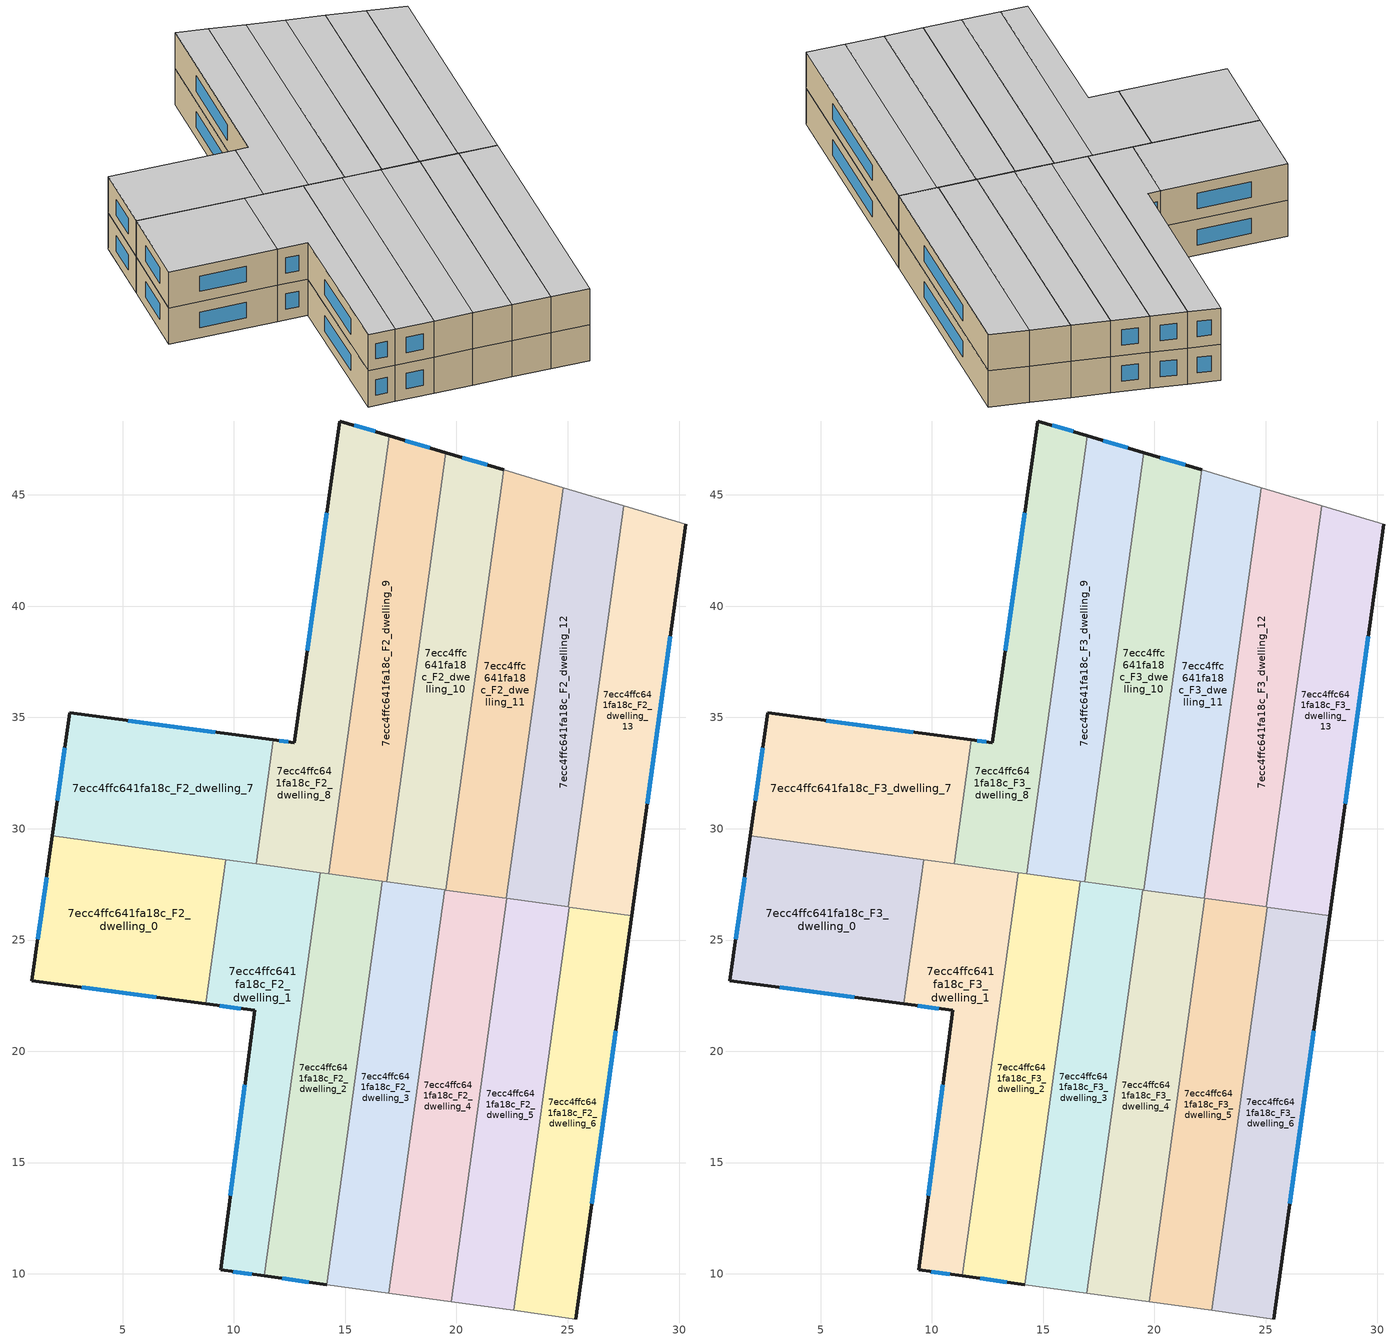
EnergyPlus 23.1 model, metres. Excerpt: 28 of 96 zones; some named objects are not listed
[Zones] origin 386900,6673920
7ecc4ffc641fa18c_F2_dwelling_0
 floor to 7ecc4ffc641fa18c_F1_dwelling_0 (EU_floor_Construction): 9.64,28.61 8.75,22.13 0.92,23.18 1.85,29.69 z6
 wall outside (EU_wall_Construction): 1.85,29.69 0.92,23.18 8.75,22.13 z6:9
 wall to 7ecc4ffc641fa18c_F2_dwelling_1 (EU_wall_Construction): 8.75,22.13 9.64,28.61 z6:9
 wall to 7ecc4ffc641fa18c_F2_dwelling_7 (EU_wall_Construction): 9.64,28.61 1.85,29.69 z6:9
 window (EU_Window_Construction): 3.16,22.88 6.51,22.43 / 1.58,27.83 1.19,25.04 z6.86:8.14
7ecc4ffc641fa18c_F2_dwelling_1
 floor to 7ecc4ffc641fa18c_F1_dwelling_1 (EU_floor_Construction): 13.87,28.03 11.37,9.91 9.41,10.18 10.93,21.83 8.75,22.13 9.64,28.61 z6
 wall outside (EU_wall_Construction): 8.75,22.13 10.93,21.83 9.41,10.18 11.37,9.91 z6:9
 wall to 7ecc4ffc641fa18c_F2_dwelling_2 (EU_wall_Construction): 11.37,9.91 13.87,28.03 z6:9
 wall to 7ecc4ffc641fa18c_F2_dwelling_8 (EU_wall_Construction): 13.87,28.03 11.01,28.42 z6:9
 wall to 7ecc4ffc641fa18c_F2_dwelling_7 (EU_wall_Construction): 11.01,28.42 9.64,28.61 z6:9
 window (EU_Window_Construction): 9.97,10.1 10.81,9.98 / 10.49,18.5 9.84,13.51 / 9.37,22.04 10.31,21.92 z6.86:8.14
7ecc4ffc641fa18c_F2_dwelling_10
 floor to 7ecc4ffc641fa18c_F1_dwelling_10 (EU_floor_Construction): 22.13,46.12 19.52,27.25 16.86,27.61 19.53,46.9 z6
 wall outside (EU_wall_Construction): 22.13,46.12 19.53,46.9 z6:9
 wall to 7ecc4ffc641fa18c_F2_dwelling_9 (EU_wall_Construction): 19.53,46.9 16.86,27.61 z6:9
 wall to 7ecc4ffc641fa18c_F2_dwelling_11 (EU_wall_Construction): 19.52,27.25 22.13,46.12 z6:9
 wall to 7ecc4ffc641fa18c_F2_dwelling_3 (EU_wall_Construction): 16.86,27.61 19.47,27.25 z6:9
 wall to 7ecc4ffc641fa18c_F2_dwelling_4 (EU_wall_Construction): 19.47,27.25 19.52,27.25 z6:9
 window (EU_Window_Construction): 21.39,46.34 20.27,46.67 z6.86:8.14
7ecc4ffc641fa18c_F2_dwelling_11
 floor to 7ecc4ffc641fa18c_F1_dwelling_11 (EU_floor_Construction): 24.79,45.32 22.24,26.87 19.52,27.25 22.13,46.12 z6
 wall adiabatic (EU_wall_Construction): 24.79,45.32 22.13,46.12 z6:9
 wall to 7ecc4ffc641fa18c_F2_dwelling_12 (EU_wall_Construction): 22.24,26.87 24.79,45.32 z6:9
 wall to 7ecc4ffc641fa18c_F2_dwelling_4 (EU_wall_Construction): 19.52,27.25 22.24,26.87 z6:9
7ecc4ffc641fa18c_F2_dwelling_12
 floor to 7ecc4ffc641fa18c_F1_dwelling_12 (EU_floor_Construction): 27.52,44.51 25.02,26.49 22.24,26.87 24.79,45.32 z6
 wall adiabatic (EU_wall_Construction): 27.52,44.51 24.79,45.32 z6:9
 wall to 7ecc4ffc641fa18c_F2_dwelling_13 (EU_wall_Construction): 25.02,26.49 27.52,44.51 z6:9
 wall to 7ecc4ffc641fa18c_F2_dwelling_5 (EU_wall_Construction): 22.27,26.87 25.02,26.49 z6:9
 wall to 7ecc4ffc641fa18c_F2_dwelling_4 (EU_wall_Construction): 22.24,26.87 22.27,26.87 z6:9
7ecc4ffc641fa18c_F2_dwelling_13
 floor to 7ecc4ffc641fa18c_F1_dwelling_13 (EU_floor_Construction): 30.3,43.68 27.87,26.09 25.02,26.49 27.52,44.51 z6
 wall outside (EU_wall_Construction): 27.87,26.09 30.3,43.68 z6:9
 wall adiabatic (EU_wall_Construction): 30.3,43.68 27.52,44.51 z6:9
 wall to 7ecc4ffc641fa18c_F2_dwelling_6 (EU_wall_Construction): 25.07,26.48 27.87,26.09 z6:9
 wall to 7ecc4ffc641fa18c_F2_dwelling_5 (EU_wall_Construction): 25.02,26.49 25.07,26.48 z6:9
 window (EU_Window_Construction): 28.57,31.12 29.61,38.65 z6.86:8.14
7ecc4ffc641fa18c_F2_dwelling_2
 floor to 7ecc4ffc641fa18c_F1_dwelling_2 (EU_floor_Construction): 16.67,27.64 14.17,9.52 11.37,9.91 13.87,28.03 z6
 wall outside (EU_wall_Construction): 11.37,9.91 14.17,9.52 z6:9
 wall to 7ecc4ffc641fa18c_F2_dwelling_3 (EU_wall_Construction): 14.17,9.52 16.67,27.64 z6:9
 wall to 7ecc4ffc641fa18c_F2_dwelling_9 (EU_wall_Construction): 16.67,27.64 14.26,27.97 z6:9
 wall to 7ecc4ffc641fa18c_F2_dwelling_8 (EU_wall_Construction): 14.26,27.97 13.87,28.03 z6:9
 window (EU_Window_Construction): 12.17,9.8 13.37,9.63 z6.86:8.14
7ecc4ffc641fa18c_F2_dwelling_3
 floor to 7ecc4ffc641fa18c_F1_dwelling_3 (EU_floor_Construction): 19.47,27.25 16.97,9.13 14.17,9.52 16.67,27.64 z6
 wall to 7ecc4ffc641fa18c_F2_dwelling_4 (EU_wall_Construction): 16.97,9.13 19.47,27.25 z6:9
 wall adiabatic (EU_wall_Construction): 14.17,9.52 16.97,9.13 z6:9
 wall to 7ecc4ffc641fa18c_F2_dwelling_9 (EU_wall_Construction): 16.86,27.61 16.67,27.64 z6:9
7ecc4ffc641fa18c_F2_dwelling_4
 floor to 7ecc4ffc641fa18c_F1_dwelling_4 (EU_floor_Construction): 22.27,26.87 19.77,8.75 16.97,9.13 19.47,27.25 z6
 wall to 7ecc4ffc641fa18c_F2_dwelling_5 (EU_wall_Construction): 19.77,8.75 22.27,26.87 z6:9
 wall adiabatic (EU_wall_Construction): 16.97,9.13 19.77,8.75 z6:9
7ecc4ffc641fa18c_F2_dwelling_5
 floor to 7ecc4ffc641fa18c_F1_dwelling_5 (EU_floor_Construction): 25.07,26.48 22.57,8.36 19.77,8.75 22.27,26.87 z6
 wall to 7ecc4ffc641fa18c_F2_dwelling_6 (EU_wall_Construction): 22.57,8.36 25.07,26.48 z6:9
 wall adiabatic (EU_wall_Construction): 19.77,8.75 22.57,8.36 z6:9
7ecc4ffc641fa18c_F2_dwelling_6
 floor to 7ecc4ffc641fa18c_F1_dwelling_6 (EU_floor_Construction): 27.87,26.09 25.37,7.97 22.57,8.36 25.07,26.48 z6
 wall outside (EU_wall_Construction): 25.37,7.97 27.87,26.09 z6:9
 wall adiabatic (EU_wall_Construction): 22.57,8.36 25.37,7.97 z6:9
 window (EU_Window_Construction): 26.08,13.15 27.16,20.92 z6.86:8.14
7ecc4ffc641fa18c_F2_dwelling_7
 floor to 7ecc4ffc641fa18c_F1_dwelling_7 (EU_floor_Construction): 11.78,33.99 11.01,28.42 1.85,29.69 2.64,35.21 z6
 wall outside (EU_wall_Construction): 11.78,33.99 2.64,35.21 1.85,29.69 z6:9
 wall to 7ecc4ffc641fa18c_F2_dwelling_8 (EU_wall_Construction): 11.01,28.42 11.78,33.99 z6:9
 window (EU_Window_Construction): 2.41,33.63 2.08,31.27 / 9.17,34.34 5.25,34.86 z6.86:8.14
7ecc4ffc641fa18c_F2_dwelling_8
 floor to 7ecc4ffc641fa18c_F1_dwelling_8 (EU_floor_Construction): 16.98,47.66 14.26,27.97 11.01,28.42 11.78,33.99 12.72,33.86 14.77,48.32 z6
 wall outside (EU_wall_Construction): 16.98,47.66 14.77,48.32 12.72,33.86 11.78,33.99 z6:9
 wall to 7ecc4ffc641fa18c_F2_dwelling_9 (EU_wall_Construction): 14.26,27.97 16.98,47.66 z6:9
 window (EU_Window_Construction): 12.45,33.9 12.05,33.95 / 14.18,44.19 13.31,37.99 / 16.35,47.85 15.4,48.13 z6.86:8.14
7ecc4ffc641fa18c_F2_dwelling_9
 floor to 7ecc4ffc641fa18c_F1_dwelling_9 (EU_floor_Construction): 19.53,46.9 16.86,27.61 14.26,27.97 16.98,47.66 z6
 wall outside (EU_wall_Construction): 19.53,46.9 16.98,47.66 z6:9
 window (EU_Window_Construction): 18.8,47.11 17.71,47.44 z6.86:8.14
7ecc4ffc641fa18c_F3_dwelling_0
 floor to 7ecc4ffc641fa18c_F2_dwelling_0 (EU_floor_Construction): 9.64,28.61 8.75,22.13 0.92,23.18 1.85,29.69 z9
 wall outside (EU_wall_Construction): 1.85,29.69 0.92,23.18 8.75,22.13 z9:12
 wall to 7ecc4ffc641fa18c_F3_dwelling_1 (EU_wall_Construction): 8.75,22.13 9.64,28.61 z9:12
 wall to 7ecc4ffc641fa18c_F3_dwelling_7 (EU_wall_Construction): 9.64,28.61 1.85,29.69 z9:12
 window (EU_Window_Construction): 3.16,22.88 6.51,22.43 / 1.58,27.83 1.19,25.04 z9.86:11.14
 ceiling to 7ecc4ffc641fa18c_F4_dwelling_0 (EU_floor_Construction): 8.75,22.13 9.64,28.61 1.85,29.69 0.92,23.18 z12
7ecc4ffc641fa18c_F3_dwelling_1
 floor to 7ecc4ffc641fa18c_F2_dwelling_1 (EU_floor_Construction): 13.87,28.03 11.37,9.91 9.41,10.18 10.93,21.83 8.75,22.13 9.64,28.61 z9
 wall outside (EU_wall_Construction): 8.75,22.13 10.93,21.83 9.41,10.18 11.37,9.91 z9:12
 wall to 7ecc4ffc641fa18c_F3_dwelling_2 (EU_wall_Construction): 11.37,9.91 13.87,28.03 z9:12
 wall to 7ecc4ffc641fa18c_F3_dwelling_8 (EU_wall_Construction): 13.87,28.03 11.01,28.42 z9:12
 wall to 7ecc4ffc641fa18c_F3_dwelling_7 (EU_wall_Construction): 11.01,28.42 9.64,28.61 z9:12
 window (EU_Window_Construction): 9.97,10.1 10.81,9.98 / 10.49,18.5 9.84,13.51 / 9.37,22.04 10.31,21.92 z9.86:11.14
 ceiling to 7ecc4ffc641fa18c_F4_dwelling_1 (EU_floor_Construction): 11.37,9.91 13.87,28.03 9.64,28.61 8.75,22.13 10.93,21.83 9.41,10.18 z12
7ecc4ffc641fa18c_F3_dwelling_10
 floor to 7ecc4ffc641fa18c_F2_dwelling_10 (EU_floor_Construction): 22.13,46.12 19.52,27.25 16.86,27.61 19.53,46.9 z9
 wall outside (EU_wall_Construction): 22.13,46.12 19.53,46.9 z9:12
 wall to 7ecc4ffc641fa18c_F3_dwelling_9 (EU_wall_Construction): 19.53,46.9 16.86,27.61 z9:12
 wall to 7ecc4ffc641fa18c_F3_dwelling_11 (EU_wall_Construction): 19.52,27.25 22.13,46.12 z9:12
 wall to 7ecc4ffc641fa18c_F3_dwelling_3 (EU_wall_Construction): 16.86,27.61 19.47,27.25 z9:12
 wall to 7ecc4ffc641fa18c_F3_dwelling_4 (EU_wall_Construction): 19.47,27.25 19.52,27.25 z9:12
 window (EU_Window_Construction): 21.39,46.34 20.27,46.67 z9.86:11.14
 ceiling to 7ecc4ffc641fa18c_F4_dwelling_10 (EU_floor_Construction): 19.52,27.25 22.13,46.12 19.53,46.9 16.86,27.61 z12
7ecc4ffc641fa18c_F3_dwelling_11
 floor to 7ecc4ffc641fa18c_F2_dwelling_11 (EU_floor_Construction): 24.79,45.32 22.24,26.87 19.52,27.25 22.13,46.12 z9
 wall adiabatic (EU_wall_Construction): 24.79,45.32 22.13,46.12 z9:12
 wall to 7ecc4ffc641fa18c_F3_dwelling_12 (EU_wall_Construction): 22.24,26.87 24.79,45.32 z9:12
 wall to 7ecc4ffc641fa18c_F3_dwelling_4 (EU_wall_Construction): 19.52,27.25 22.24,26.87 z9:12
 ceiling to 7ecc4ffc641fa18c_F4_dwelling_11 (EU_floor_Construction): 22.24,26.87 24.79,45.32 22.13,46.12 19.52,27.25 z12
7ecc4ffc641fa18c_F3_dwelling_12
 floor to 7ecc4ffc641fa18c_F2_dwelling_12 (EU_floor_Construction): 27.52,44.51 25.02,26.49 22.24,26.87 24.79,45.32 z9
 wall adiabatic (EU_wall_Construction): 27.52,44.51 24.79,45.32 z9:12
 wall to 7ecc4ffc641fa18c_F3_dwelling_13 (EU_wall_Construction): 25.02,26.49 27.52,44.51 z9:12
 wall to 7ecc4ffc641fa18c_F3_dwelling_5 (EU_wall_Construction): 22.27,26.87 25.02,26.49 z9:12
 wall to 7ecc4ffc641fa18c_F3_dwelling_4 (EU_wall_Construction): 22.24,26.87 22.27,26.87 z9:12
 ceiling to 7ecc4ffc641fa18c_F4_dwelling_12 (EU_floor_Construction): 25.02,26.49 27.52,44.51 24.79,45.32 22.24,26.87 z12
7ecc4ffc641fa18c_F3_dwelling_13
 floor to 7ecc4ffc641fa18c_F2_dwelling_13 (EU_floor_Construction): 30.3,43.68 27.87,26.09 25.02,26.49 27.52,44.51 z9
 wall outside (EU_wall_Construction): 27.87,26.09 30.3,43.68 z9:12
 wall adiabatic (EU_wall_Construction): 30.3,43.68 27.52,44.51 z9:12
 wall to 7ecc4ffc641fa18c_F3_dwelling_6 (EU_wall_Construction): 25.07,26.48 27.87,26.09 z9:12
 wall to 7ecc4ffc641fa18c_F3_dwelling_5 (EU_wall_Construction): 25.02,26.49 25.07,26.48 z9:12
 window (EU_Window_Construction): 28.57,31.12 29.61,38.65 z9.86:11.14
 ceiling to 7ecc4ffc641fa18c_F4_dwelling_13 (EU_floor_Construction): 27.87,26.09 30.3,43.68 27.52,44.51 25.02,26.49 z12
7ecc4ffc641fa18c_F3_dwelling_2
 floor to 7ecc4ffc641fa18c_F2_dwelling_2 (EU_floor_Construction): 16.67,27.64 14.17,9.52 11.37,9.91 13.87,28.03 z9
 wall outside (EU_wall_Construction): 11.37,9.91 14.17,9.52 z9:12
 wall to 7ecc4ffc641fa18c_F3_dwelling_3 (EU_wall_Construction): 14.17,9.52 16.67,27.64 z9:12
 wall to 7ecc4ffc641fa18c_F3_dwelling_9 (EU_wall_Construction): 16.67,27.64 14.26,27.97 z9:12
 wall to 7ecc4ffc641fa18c_F3_dwelling_8 (EU_wall_Construction): 14.26,27.97 13.87,28.03 z9:12
 window (EU_Window_Construction): 12.17,9.8 13.37,9.63 z9.86:11.14
 ceiling to 7ecc4ffc641fa18c_F4_dwelling_2 (EU_floor_Construction): 14.17,9.52 16.67,27.64 13.87,28.03 11.37,9.91 z12
7ecc4ffc641fa18c_F3_dwelling_3
 floor to 7ecc4ffc641fa18c_F2_dwelling_3 (EU_floor_Construction): 19.47,27.25 16.97,9.13 14.17,9.52 16.67,27.64 z9
 wall to 7ecc4ffc641fa18c_F3_dwelling_4 (EU_wall_Construction): 16.97,9.13 19.47,27.25 z9:12
 wall adiabatic (EU_wall_Construction): 14.17,9.52 16.97,9.13 z9:12
 wall to 7ecc4ffc641fa18c_F3_dwelling_9 (EU_wall_Construction): 16.86,27.61 16.67,27.64 z9:12
 ceiling to 7ecc4ffc641fa18c_F4_dwelling_3 (EU_floor_Construction): 16.97,9.13 19.47,27.25 16.67,27.64 14.17,9.52 z12
7ecc4ffc641fa18c_F3_dwelling_4
 floor to 7ecc4ffc641fa18c_F2_dwelling_4 (EU_floor_Construction): 22.27,26.87 19.77,8.75 16.97,9.13 19.47,27.25 z9
 wall to 7ecc4ffc641fa18c_F3_dwelling_5 (EU_wall_Construction): 19.77,8.75 22.27,26.87 z9:12
 wall adiabatic (EU_wall_Construction): 16.97,9.13 19.77,8.75 z9:12
 ceiling to 7ecc4ffc641fa18c_F4_dwelling_4 (EU_floor_Construction): 19.77,8.75 22.27,26.87 19.47,27.25 16.97,9.13 z12
7ecc4ffc641fa18c_F3_dwelling_5
 floor to 7ecc4ffc641fa18c_F2_dwelling_5 (EU_floor_Construction): 25.07,26.48 22.57,8.36 19.77,8.75 22.27,26.87 z9
 wall to 7ecc4ffc641fa18c_F3_dwelling_6 (EU_wall_Construction): 22.57,8.36 25.07,26.48 z9:12
 wall adiabatic (EU_wall_Construction): 19.77,8.75 22.57,8.36 z9:12
 ceiling to 7ecc4ffc641fa18c_F4_dwelling_5 (EU_floor_Construction): 22.57,8.36 25.07,26.48 22.27,26.87 19.77,8.75 z12
7ecc4ffc641fa18c_F3_dwelling_6
 floor to 7ecc4ffc641fa18c_F2_dwelling_6 (EU_floor_Construction): 27.87,26.09 25.37,7.97 22.57,8.36 25.07,26.48 z9
 wall outside (EU_wall_Construction): 25.37,7.97 27.87,26.09 z9:12
 wall adiabatic (EU_wall_Construction): 22.57,8.36 25.37,7.97 z9:12
 window (EU_Window_Construction): 26.08,13.15 27.16,20.92 z9.86:11.14
 ceiling to 7ecc4ffc641fa18c_F4_dwelling_6 (EU_floor_Construction): 25.37,7.97 27.87,26.09 25.07,26.48 22.57,8.36 z12
7ecc4ffc641fa18c_F3_dwelling_7
 floor to 7ecc4ffc641fa18c_F2_dwelling_7 (EU_floor_Construction): 11.78,33.99 11.01,28.42 1.85,29.69 2.64,35.21 z9
 wall outside (EU_wall_Construction): 11.78,33.99 2.64,35.21 1.85,29.69 z9:12
 wall to 7ecc4ffc641fa18c_F3_dwelling_8 (EU_wall_Construction): 11.01,28.42 11.78,33.99 z9:12
 window (EU_Window_Construction): 2.41,33.63 2.08,31.27 / 9.17,34.34 5.25,34.86 z9.86:11.14
 ceiling to 7ecc4ffc641fa18c_F4_dwelling_7 (EU_floor_Construction): 11.01,28.42 11.78,33.99 2.64,35.21 1.85,29.69 z12
7ecc4ffc641fa18c_F3_dwelling_8
 floor to 7ecc4ffc641fa18c_F2_dwelling_8 (EU_floor_Construction): 16.98,47.66 14.26,27.97 11.01,28.42 11.78,33.99 12.72,33.86 14.77,48.32 z9
 wall outside (EU_wall_Construction): 16.98,47.66 14.77,48.32 12.72,33.86 11.78,33.99 z9:12
 wall to 7ecc4ffc641fa18c_F3_dwelling_9 (EU_wall_Construction): 14.26,27.97 16.98,47.66 z9:12
 window (EU_Window_Construction): 12.45,33.9 12.05,33.95 / 14.18,44.19 13.31,37.99 / 16.35,47.85 15.4,48.13 z9.86:11.14
 ceiling to 7ecc4ffc641fa18c_F4_dwelling_8 (EU_floor_Construction): 14.26,27.97 16.98,47.66 14.77,48.32 12.72,33.86 11.78,33.99 11.01,28.42 z12
7ecc4ffc641fa18c_F3_dwelling_9
 floor to 7ecc4ffc641fa18c_F2_dwelling_9 (EU_floor_Construction): 19.53,46.9 16.86,27.61 14.26,27.97 16.98,47.66 z9
 wall outside (EU_wall_Construction): 19.53,46.9 16.98,47.66 z9:12
 window (EU_Window_Construction): 18.8,47.11 17.71,47.44 z9.86:11.14
 ceiling to 7ecc4ffc641fa18c_F4_dwelling_9 (EU_floor_Construction): 16.86,27.61 19.53,46.9 16.98,47.66 14.26,27.97 z12
[Building]
EU S2 Campaign: North Axis=0; Terrain=City; Solar Distribution=FullExterior
[Site:Location]
Helsinki-Vantaa.AP: Latitude=60.317; Longitude=24.963; Time Zone=2; Elevation=54.6
[SizingPeriod:WeatherFileDays]
AnnualSizingPeriod: Begin Month=1; Begin Day of Month=1; End Month=12; End Day of Month=31; Day of Week for Start Day=Monday; Use Weather File Daylight Saving Period=No; Use Weather File Rain and Snow Indicators=No
[MATERIAL]
EU_InternalMass_Material: Roughness=MediumRough; Thickness=0.1; Conductivity=1; Density=1800; Specific Heat=900; Thermal Absorptance=0.9; Solar Absorptance=0.7; Visible Absorptance=0.7
[MATERIAL:NOMASS] Roughness=MediumRough; Thermal Absorptance=0.9; Solar Absorptance=0.7; Visible Absorptance=0.7
Name | Thermal Resistance
EU_wall_NoMass | 1.10183
EU_floor_NoMass | 1.70606
[WINDOWMATERIAL:SIMPLEGLAZINGSYSTEM]
EU_Window_SimpleGlazing: UFactor=3.11035; Solar Heat Gain Coefficient=0.8; Visible Transmittance=0.8
[CONSTRUCTION]
EU_wall_Construction: EU_wall_NoMass
EU_floor_Construction: EU_floor_NoMass
EU_Window_Construction: EU_Window_SimpleGlazing
EU_InternalMass_Construction: EU_InternalMass_Material
[ZONE] Type=1; Multiplier=1; Ceiling Height=autocalculate; Floor Area=autocalculate; Part of Total Floor Area=Yes
Name | Volume
7ecc4ffc641fa18c_F2_dwelling_0; 7ecc4ffc641fa18c_F3_dwelling_0; 7ecc4ffc641fa18c_F2_dwelling_8; 7ecc4ffc641fa18c_F3_dwelling_8 | 155.095
7ecc4ffc641fa18c_F2_dwelling_1; 7ecc4ffc641fa18c_F3_dwelling_1 | 155.111
7ecc4ffc641fa18c_F2_dwelling_10; 7ecc4ffc641fa18c_F3_dwelling_10; 7ecc4ffc641fa18c_F2_dwelling_2; 7ecc4ffc641fa18c_F3_dwelling_2 | 155.143
7ecc4ffc641fa18c_F2_dwelling_11; 7ecc4ffc641fa18c_F3_dwelling_11 | 155.0625
7ecc4ffc641fa18c_F2_dwelling_12; 7ecc4ffc641fa18c_F3_dwelling_12 | 155.148
7ecc4ffc641fa18c_F2_dwelling_13; 7ecc4ffc641fa18c_F3_dwelling_13 | 155.094
7ecc4ffc641fa18c_F2_dwelling_3; 7ecc4ffc641fa18c_F3_dwelling_3 | 155.116
7ecc4ffc641fa18c_F2_dwelling_4; 7ecc4ffc641fa18c_F3_dwelling_4 | 155.08
7ecc4ffc641fa18c_F2_dwelling_5; 7ecc4ffc641fa18c_F3_dwelling_5 | 155.107
7ecc4ffc641fa18c_F2_dwelling_6; 7ecc4ffc641fa18c_F3_dwelling_6 | 155.106
7ecc4ffc641fa18c_F2_dwelling_7; 7ecc4ffc641fa18c_F3_dwelling_7 | 155.112
7ecc4ffc641fa18c_F2_dwelling_9; 7ecc4ffc641fa18c_F3_dwelling_9 | 155.097
[INTERNALMASS] Construction=EU_InternalMass_Construction
Name | Zone or ZoneList | Surface Area
7ecc4ffc641fa18c_F2_dwelling_0_EU_InternalMass | 7ecc4ffc641fa18c_F2_dwelling_0 | 51.6984
7ecc4ffc641fa18c_F2_dwelling_1_EU_InternalMass | 7ecc4ffc641fa18c_F2_dwelling_1 | 51.704
7ecc4ffc641fa18c_F2_dwelling_2_EU_InternalMass | 7ecc4ffc641fa18c_F2_dwelling_2 | 51.7143
7ecc4ffc641fa18c_F2_dwelling_3_EU_InternalMass | 7ecc4ffc641fa18c_F2_dwelling_3 | 51.7054
7ecc4ffc641fa18c_F2_dwelling_4_EU_InternalMass | 7ecc4ffc641fa18c_F2_dwelling_4 | 51.6935
7ecc4ffc641fa18c_F2_dwelling_5_EU_InternalMass | 7ecc4ffc641fa18c_F2_dwelling_5 | 51.7022
7ecc4ffc641fa18c_F2_dwelling_6_EU_InternalMass | 7ecc4ffc641fa18c_F2_dwelling_6 | 51.7022
7ecc4ffc641fa18c_F2_dwelling_7_EU_InternalMass | 7ecc4ffc641fa18c_F2_dwelling_7 | 51.7036
7ecc4ffc641fa18c_F2_dwelling_8_EU_InternalMass | 7ecc4ffc641fa18c_F2_dwelling_8 | 51.6983
7ecc4ffc641fa18c_F2_dwelling_9_EU_InternalMass | 7ecc4ffc641fa18c_F2_dwelling_9 | 51.6989
7ecc4ffc641fa18c_F2_dwelling_10_EU_InternalMass | 7ecc4ffc641fa18c_F2_dwelling_10 | 51.7145
7ecc4ffc641fa18c_F2_dwelling_11_EU_InternalMass | 7ecc4ffc641fa18c_F2_dwelling_11 | 51.6872
7ecc4ffc641fa18c_F2_dwelling_12_EU_InternalMass | 7ecc4ffc641fa18c_F2_dwelling_12 | 51.7161
7ecc4ffc641fa18c_F2_dwelling_13_EU_InternalMass | 7ecc4ffc641fa18c_F2_dwelling_13 | 51.6979
7ecc4ffc641fa18c_F3_dwelling_0_EU_InternalMass | 7ecc4ffc641fa18c_F3_dwelling_0 | 51.6984
7ecc4ffc641fa18c_F3_dwelling_1_EU_InternalMass | 7ecc4ffc641fa18c_F3_dwelling_1 | 51.704
7ecc4ffc641fa18c_F3_dwelling_2_EU_InternalMass | 7ecc4ffc641fa18c_F3_dwelling_2 | 51.7143
7ecc4ffc641fa18c_F3_dwelling_3_EU_InternalMass | 7ecc4ffc641fa18c_F3_dwelling_3 | 51.7054
7ecc4ffc641fa18c_F3_dwelling_4_EU_InternalMass | 7ecc4ffc641fa18c_F3_dwelling_4 | 51.6935
7ecc4ffc641fa18c_F3_dwelling_5_EU_InternalMass | 7ecc4ffc641fa18c_F3_dwelling_5 | 51.7022
7ecc4ffc641fa18c_F3_dwelling_6_EU_InternalMass | 7ecc4ffc641fa18c_F3_dwelling_6 | 51.7022
7ecc4ffc641fa18c_F3_dwelling_7_EU_InternalMass | 7ecc4ffc641fa18c_F3_dwelling_7 | 51.7036
7ecc4ffc641fa18c_F3_dwelling_8_EU_InternalMass | 7ecc4ffc641fa18c_F3_dwelling_8 | 51.6983
7ecc4ffc641fa18c_F3_dwelling_9_EU_InternalMass | 7ecc4ffc641fa18c_F3_dwelling_9 | 51.6989
7ecc4ffc641fa18c_F3_dwelling_10_EU_InternalMass | 7ecc4ffc641fa18c_F3_dwelling_10 | 51.7145
7ecc4ffc641fa18c_F3_dwelling_11_EU_InternalMass | 7ecc4ffc641fa18c_F3_dwelling_11 | 51.6872
7ecc4ffc641fa18c_F3_dwelling_12_EU_InternalMass | 7ecc4ffc641fa18c_F3_dwelling_12 | 51.7161
7ecc4ffc641fa18c_F3_dwelling_13_EU_InternalMass | 7ecc4ffc641fa18c_F3_dwelling_13 | 51.6979
[OTHEREQUIPMENT] Fuel Type=Electricity; Design Level Calculation Method=Watts/Area; Power per Zone Floor Area=1; Fraction Latent=0; Fraction Radiant=0; Fraction Lost=0; Carbon Dioxide Generation Rate=0; EndUse Subcategory=EU_Step8_InternalGains
Name | Zone or ZoneList or Space or SpaceList | Schedule
EU_Step8_InternalGain_7ecc4ffc641fa18c_F2_dwelling_0_f000 | 7ecc4ffc641fa18c_F2_dwelling_0 | EU_Step8_GainSchedule_7ecc4ffc641fa18c_F2_dwelling_0_f000
EU_Step8_InternalGain_7ecc4ffc641fa18c_F2_dwelling_1_f000 | 7ecc4ffc641fa18c_F2_dwelling_1 | EU_Step8_GainSchedule_7ecc4ffc641fa18c_F2_dwelling_1_f000
EU_Step8_InternalGain_7ecc4ffc641fa18c_F2_dwelling_2_f000 | 7ecc4ffc641fa18c_F2_dwelling_2 | EU_Step8_GainSchedule_7ecc4ffc641fa18c_F2_dwelling_2_f000
EU_Step8_InternalGain_7ecc4ffc641fa18c_F2_dwelling_3_f000 | 7ecc4ffc641fa18c_F2_dwelling_3 | EU_Step8_GainSchedule_7ecc4ffc641fa18c_F2_dwelling_3_f000
EU_Step8_InternalGain_7ecc4ffc641fa18c_F2_dwelling_4_f000 | 7ecc4ffc641fa18c_F2_dwelling_4 | EU_Step8_GainSchedule_7ecc4ffc641fa18c_F2_dwelling_4_f000
EU_Step8_InternalGain_7ecc4ffc641fa18c_F2_dwelling_5_f000 | 7ecc4ffc641fa18c_F2_dwelling_5 | EU_Step8_GainSchedule_7ecc4ffc641fa18c_F2_dwelling_5_f000
EU_Step8_InternalGain_7ecc4ffc641fa18c_F2_dwelling_6_f000 | 7ecc4ffc641fa18c_F2_dwelling_6 | EU_Step8_GainSchedule_7ecc4ffc641fa18c_F2_dwelling_6_f000
EU_Step8_InternalGain_7ecc4ffc641fa18c_F2_dwelling_7_f000 | 7ecc4ffc641fa18c_F2_dwelling_7 | EU_Step8_GainSchedule_7ecc4ffc641fa18c_F2_dwelling_7_f000
EU_Step8_InternalGain_7ecc4ffc641fa18c_F2_dwelling_8_f000 | 7ecc4ffc641fa18c_F2_dwelling_8 | EU_Step8_GainSchedule_7ecc4ffc641fa18c_F2_dwelling_8_f000
EU_Step8_InternalGain_7ecc4ffc641fa18c_F2_dwelling_9_f000 | 7ecc4ffc641fa18c_F2_dwelling_9 | EU_Step8_GainSchedule_7ecc4ffc641fa18c_F2_dwelling_9_f000
EU_Step8_InternalGain_7ecc4ffc641fa18c_F2_dwelling_10_f000 | 7ecc4ffc641fa18c_F2_dwelling_10 | EU_Step8_GainSchedule_7ecc4ffc641fa18c_F2_dwelling_10_f000
EU_Step8_InternalGain_7ecc4ffc641fa18c_F2_dwelling_11_f000 | 7ecc4ffc641fa18c_F2_dwelling_11 | EU_Step8_GainSchedule_7ecc4ffc641fa18c_F2_dwelling_11_f000
EU_Step8_InternalGain_7ecc4ffc641fa18c_F2_dwelling_12_f000 | 7ecc4ffc641fa18c_F2_dwelling_12 | EU_Step8_GainSchedule_7ecc4ffc641fa18c_F2_dwelling_12_f000
EU_Step8_InternalGain_7ecc4ffc641fa18c_F2_dwelling_13_f000 | 7ecc4ffc641fa18c_F2_dwelling_13 | EU_Step8_GainSchedule_7ecc4ffc641fa18c_F2_dwelling_13_f000
EU_Step8_InternalGain_7ecc4ffc641fa18c_F3_dwelling_0_f000 | 7ecc4ffc641fa18c_F3_dwelling_0 | EU_Step8_GainSchedule_7ecc4ffc641fa18c_F3_dwelling_0_f000
EU_Step8_InternalGain_7ecc4ffc641fa18c_F3_dwelling_1_f000 | 7ecc4ffc641fa18c_F3_dwelling_1 | EU_Step8_GainSchedule_7ecc4ffc641fa18c_F3_dwelling_1_f000
EU_Step8_InternalGain_7ecc4ffc641fa18c_F3_dwelling_2_f000 | 7ecc4ffc641fa18c_F3_dwelling_2 | EU_Step8_GainSchedule_7ecc4ffc641fa18c_F3_dwelling_2_f000
EU_Step8_InternalGain_7ecc4ffc641fa18c_F3_dwelling_3_f000 | 7ecc4ffc641fa18c_F3_dwelling_3 | EU_Step8_GainSchedule_7ecc4ffc641fa18c_F3_dwelling_3_f000
EU_Step8_InternalGain_7ecc4ffc641fa18c_F3_dwelling_4_f000 | 7ecc4ffc641fa18c_F3_dwelling_4 | EU_Step8_GainSchedule_7ecc4ffc641fa18c_F3_dwelling_4_f000
EU_Step8_InternalGain_7ecc4ffc641fa18c_F3_dwelling_5_f000 | 7ecc4ffc641fa18c_F3_dwelling_5 | EU_Step8_GainSchedule_7ecc4ffc641fa18c_F3_dwelling_5_f000
EU_Step8_InternalGain_7ecc4ffc641fa18c_F3_dwelling_6_f000 | 7ecc4ffc641fa18c_F3_dwelling_6 | EU_Step8_GainSchedule_7ecc4ffc641fa18c_F3_dwelling_6_f000
EU_Step8_InternalGain_7ecc4ffc641fa18c_F3_dwelling_7_f000 | 7ecc4ffc641fa18c_F3_dwelling_7 | EU_Step8_GainSchedule_7ecc4ffc641fa18c_F3_dwelling_7_f000
EU_Step8_InternalGain_7ecc4ffc641fa18c_F3_dwelling_8_f000 | 7ecc4ffc641fa18c_F3_dwelling_8 | EU_Step8_GainSchedule_7ecc4ffc641fa18c_F3_dwelling_8_f000
EU_Step8_InternalGain_7ecc4ffc641fa18c_F3_dwelling_9_f000 | 7ecc4ffc641fa18c_F3_dwelling_9 | EU_Step8_GainSchedule_7ecc4ffc641fa18c_F3_dwelling_9_f000
EU_Step8_InternalGain_7ecc4ffc641fa18c_F3_dwelling_10_f000 | 7ecc4ffc641fa18c_F3_dwelling_10 | EU_Step8_GainSchedule_7ecc4ffc641fa18c_F3_dwelling_10_f000
EU_Step8_InternalGain_7ecc4ffc641fa18c_F3_dwelling_11_f000 | 7ecc4ffc641fa18c_F3_dwelling_11 | EU_Step8_GainSchedule_7ecc4ffc641fa18c_F3_dwelling_11_f000
EU_Step8_InternalGain_7ecc4ffc641fa18c_F3_dwelling_12_f000 | 7ecc4ffc641fa18c_F3_dwelling_12 | EU_Step8_GainSchedule_7ecc4ffc641fa18c_F3_dwelling_12_f000
EU_Step8_InternalGain_7ecc4ffc641fa18c_F3_dwelling_13_f000 | 7ecc4ffc641fa18c_F3_dwelling_13 | EU_Step8_GainSchedule_7ecc4ffc641fa18c_F3_dwelling_13_f000
[ZONEVENTILATION:DESIGNFLOWRATE] Schedule=EU_AlwaysOn; Design Flow Rate Calculation Method=AirChanges/Hour; Air Changes per Hour=0.756316; Ventilation Type=Natural; Fan Pressure Rise=0; Fan Total Efficiency=1; Constant Term Coefficient=1; Temperature Term Coefficient=0; Velocity Term Coefficient=0; Velocity Squared Term Coefficient=0; Minimum Indoor Temperature=-100; Maximum Indoor Temperature=100; Delta Temperature=-100; Minimum Outdoor Temperature=-100; Maximum Outdoor Temperature=100; Maximum Wind Speed=40
Name | Zone or ZoneList or Space or SpaceList
EU_ConstantAir_7ecc4ffc641fa18c_F2_dwelling_0 | 7ecc4ffc641fa18c_F2_dwelling_0
EU_ConstantAir_7ecc4ffc641fa18c_F2_dwelling_1 | 7ecc4ffc641fa18c_F2_dwelling_1
EU_ConstantAir_7ecc4ffc641fa18c_F2_dwelling_2 | 7ecc4ffc641fa18c_F2_dwelling_2
EU_ConstantAir_7ecc4ffc641fa18c_F2_dwelling_3 | 7ecc4ffc641fa18c_F2_dwelling_3
EU_ConstantAir_7ecc4ffc641fa18c_F2_dwelling_4 | 7ecc4ffc641fa18c_F2_dwelling_4
EU_ConstantAir_7ecc4ffc641fa18c_F2_dwelling_5 | 7ecc4ffc641fa18c_F2_dwelling_5
EU_ConstantAir_7ecc4ffc641fa18c_F2_dwelling_6 | 7ecc4ffc641fa18c_F2_dwelling_6
EU_ConstantAir_7ecc4ffc641fa18c_F2_dwelling_7 | 7ecc4ffc641fa18c_F2_dwelling_7
EU_ConstantAir_7ecc4ffc641fa18c_F2_dwelling_8 | 7ecc4ffc641fa18c_F2_dwelling_8
EU_ConstantAir_7ecc4ffc641fa18c_F2_dwelling_9 | 7ecc4ffc641fa18c_F2_dwelling_9
EU_ConstantAir_7ecc4ffc641fa18c_F2_dwelling_10 | 7ecc4ffc641fa18c_F2_dwelling_10
EU_ConstantAir_7ecc4ffc641fa18c_F2_dwelling_11 | 7ecc4ffc641fa18c_F2_dwelling_11
EU_ConstantAir_7ecc4ffc641fa18c_F2_dwelling_12 | 7ecc4ffc641fa18c_F2_dwelling_12
EU_ConstantAir_7ecc4ffc641fa18c_F2_dwelling_13 | 7ecc4ffc641fa18c_F2_dwelling_13
EU_ConstantAir_7ecc4ffc641fa18c_F3_dwelling_0 | 7ecc4ffc641fa18c_F3_dwelling_0
EU_ConstantAir_7ecc4ffc641fa18c_F3_dwelling_1 | 7ecc4ffc641fa18c_F3_dwelling_1
EU_ConstantAir_7ecc4ffc641fa18c_F3_dwelling_2 | 7ecc4ffc641fa18c_F3_dwelling_2
EU_ConstantAir_7ecc4ffc641fa18c_F3_dwelling_3 | 7ecc4ffc641fa18c_F3_dwelling_3
EU_ConstantAir_7ecc4ffc641fa18c_F3_dwelling_4 | 7ecc4ffc641fa18c_F3_dwelling_4
EU_ConstantAir_7ecc4ffc641fa18c_F3_dwelling_5 | 7ecc4ffc641fa18c_F3_dwelling_5
EU_ConstantAir_7ecc4ffc641fa18c_F3_dwelling_6 | 7ecc4ffc641fa18c_F3_dwelling_6
EU_ConstantAir_7ecc4ffc641fa18c_F3_dwelling_7 | 7ecc4ffc641fa18c_F3_dwelling_7
EU_ConstantAir_7ecc4ffc641fa18c_F3_dwelling_8 | 7ecc4ffc641fa18c_F3_dwelling_8
EU_ConstantAir_7ecc4ffc641fa18c_F3_dwelling_9 | 7ecc4ffc641fa18c_F3_dwelling_9
EU_ConstantAir_7ecc4ffc641fa18c_F3_dwelling_10 | 7ecc4ffc641fa18c_F3_dwelling_10
EU_ConstantAir_7ecc4ffc641fa18c_F3_dwelling_11 | 7ecc4ffc641fa18c_F3_dwelling_11
EU_ConstantAir_7ecc4ffc641fa18c_F3_dwelling_12 | 7ecc4ffc641fa18c_F3_dwelling_12
EU_ConstantAir_7ecc4ffc641fa18c_F3_dwelling_13 | 7ecc4ffc641fa18c_F3_dwelling_13
[HVACTEMPLATE:ZONE:IDEALLOADSAIRSYSTEM] System Availability Schedule=EU_AlwaysOn; Maximum Heating Supply Air Temperature=50; Minimum Cooling Supply Air Temperature=13; Maximum Heating Supply Air Humidity Ratio=0.0156; Minimum Cooling Supply Air Humidity Ratio=0.0077; Heating Limit=NoLimit; Cooling Limit=NoLimit; Heating Availability Schedule=EU_AlwaysOn; Cooling Availability Schedule=EU_CoolingOff; Dehumidification Control Type=ConstantSensibleHeatRatio; Cooling Sensible Heat Ratio=0.7; Dehumidification Setpoint=60; Humidification Control Type=None; Humidification Setpoint=30; Outdoor Air Method=None; Outdoor Air Flow Rate per Person=0.00944; Outdoor Air Flow Rate per Zone Floor Area=0; Outdoor Air Flow Rate per Zone=0; Demand Controlled Ventilation Type=None; Outdoor Air Economizer Type=NoEconomizer; Heat Recovery Type=None; Sensible Heat Recovery Effectiveness=0.7; Latent Heat Recovery Effectiveness=0.65
Name | Template Thermostat
7ecc4ffc641fa18c_F2_dwelling_0 | EU_HeatOnly_7ecc4ffc641fa18c_F2_dwelling_0
7ecc4ffc641fa18c_F2_dwelling_1 | EU_HeatOnly_7ecc4ffc641fa18c_F2_dwelling_1
7ecc4ffc641fa18c_F2_dwelling_2 | EU_HeatOnly_7ecc4ffc641fa18c_F2_dwelling_2
7ecc4ffc641fa18c_F2_dwelling_3 | EU_HeatOnly_7ecc4ffc641fa18c_F2_dwelling_3
7ecc4ffc641fa18c_F2_dwelling_4 | EU_HeatOnly_7ecc4ffc641fa18c_F2_dwelling_4
7ecc4ffc641fa18c_F2_dwelling_5 | EU_HeatOnly_7ecc4ffc641fa18c_F2_dwelling_5
7ecc4ffc641fa18c_F2_dwelling_6 | EU_HeatOnly_7ecc4ffc641fa18c_F2_dwelling_6
7ecc4ffc641fa18c_F2_dwelling_7 | EU_HeatOnly_7ecc4ffc641fa18c_F2_dwelling_7
7ecc4ffc641fa18c_F2_dwelling_8 | EU_HeatOnly_7ecc4ffc641fa18c_F2_dwelling_8
7ecc4ffc641fa18c_F2_dwelling_9 | EU_HeatOnly_7ecc4ffc641fa18c_F2_dwelling_9
7ecc4ffc641fa18c_F2_dwelling_10 | EU_HeatOnly_7ecc4ffc641fa18c_F2_dwelling_10
7ecc4ffc641fa18c_F2_dwelling_11 | EU_HeatOnly_7ecc4ffc641fa18c_F2_dwelling_11
7ecc4ffc641fa18c_F2_dwelling_12 | EU_HeatOnly_7ecc4ffc641fa18c_F2_dwelling_12
7ecc4ffc641fa18c_F2_dwelling_13 | EU_HeatOnly_7ecc4ffc641fa18c_F2_dwelling_13
7ecc4ffc641fa18c_F3_dwelling_0 | EU_HeatOnly_7ecc4ffc641fa18c_F3_dwelling_0
7ecc4ffc641fa18c_F3_dwelling_1 | EU_HeatOnly_7ecc4ffc641fa18c_F3_dwelling_1
7ecc4ffc641fa18c_F3_dwelling_2 | EU_HeatOnly_7ecc4ffc641fa18c_F3_dwelling_2
7ecc4ffc641fa18c_F3_dwelling_3 | EU_HeatOnly_7ecc4ffc641fa18c_F3_dwelling_3
7ecc4ffc641fa18c_F3_dwelling_4 | EU_HeatOnly_7ecc4ffc641fa18c_F3_dwelling_4
7ecc4ffc641fa18c_F3_dwelling_5 | EU_HeatOnly_7ecc4ffc641fa18c_F3_dwelling_5
7ecc4ffc641fa18c_F3_dwelling_6 | EU_HeatOnly_7ecc4ffc641fa18c_F3_dwelling_6
7ecc4ffc641fa18c_F3_dwelling_7 | EU_HeatOnly_7ecc4ffc641fa18c_F3_dwelling_7
7ecc4ffc641fa18c_F3_dwelling_8 | EU_HeatOnly_7ecc4ffc641fa18c_F3_dwelling_8
7ecc4ffc641fa18c_F3_dwelling_9 | EU_HeatOnly_7ecc4ffc641fa18c_F3_dwelling_9
7ecc4ffc641fa18c_F3_dwelling_10 | EU_HeatOnly_7ecc4ffc641fa18c_F3_dwelling_10
7ecc4ffc641fa18c_F3_dwelling_11 | EU_HeatOnly_7ecc4ffc641fa18c_F3_dwelling_11
7ecc4ffc641fa18c_F3_dwelling_12 | EU_HeatOnly_7ecc4ffc641fa18c_F3_dwelling_12
7ecc4ffc641fa18c_F3_dwelling_13 | EU_HeatOnly_7ecc4ffc641fa18c_F3_dwelling_13
[SIZING:ZONE] Zone Cooling Design Supply Air Temperature Input Method=SupplyAirTemperature; Zone Cooling Design Supply Air Temperature=13; Zone Heating Design Supply Air Temperature Input Method=SupplyAirTemperature; Zone Heating Design Supply Air Temperature=50; Zone Cooling Design Supply Air Humidity Ratio=0.008; Zone Heating Design Supply Air Humidity Ratio=0.008; Cooling Design Air Flow Method=DesignDay; Cooling Design Air Flow Rate=0; Cooling Minimum Air Flow per Zone Floor Area=0.000762; Cooling Minimum Air Flow=0; Cooling Minimum Air Flow Fraction=0.2; Heating Design Air Flow Method=DesignDay; Heating Design Air Flow Rate=0; Heating Maximum Air Flow per Zone Floor Area=0.002032; Heating Maximum Air Flow=0.141576; Heating Maximum Air Flow Fraction=0.3; Account for Dedicated Outdoor Air System=No; Dedicated Outdoor Air System Control Strategy=NeutralSupplyAir; Dedicated Outdoor Air Low Setpoint Temperature for Design=autosize; Dedicated Outdoor Air High Setpoint Temperature for Design=autosize; Zone Load Sizing Method=Sensible Load Only No Latent Load; Zone Latent Cooling Design Supply Air Humidity Ratio Input Method=HumidityRatioDifference; Zone Cooling Design Supply Air Humidity Ratio Difference=0.005; Zone Latent Heating Design Supply Air Humidity Ratio Input Method=HumidityRatioDifference; Zone Humidification Design Supply Air Humidity Ratio Difference=0.005
7ecc4ffc641fa18c_F2_dwelling_0; 7ecc4ffc641fa18c_F2_dwelling_1; 7ecc4ffc641fa18c_F2_dwelling_2; 7ecc4ffc641fa18c_F2_dwelling_3; 7ecc4ffc641fa18c_F2_dwelling_4; 7ecc4ffc641fa18c_F2_dwelling_5; 7ecc4ffc641fa18c_F2_dwelling_6; 7ecc4ffc641fa18c_F2_dwelling_7; 7ecc4ffc641fa18c_F2_dwelling_8; 7ecc4ffc641fa18c_F2_dwelling_9; 7ecc4ffc641fa18c_F2_dwelling_10; 7ecc4ffc641fa18c_F2_dwelling_11; 7ecc4ffc641fa18c_F2_dwelling_12; 7ecc4ffc641fa18c_F2_dwelling_13; 7ecc4ffc641fa18c_F3_dwelling_0; 7ecc4ffc641fa18c_F3_dwelling_1; 7ecc4ffc641fa18c_F3_dwelling_2; 7ecc4ffc641fa18c_F3_dwelling_3; 7ecc4ffc641fa18c_F3_dwelling_4; 7ecc4ffc641fa18c_F3_dwelling_5; 7ecc4ffc641fa18c_F3_dwelling_6; 7ecc4ffc641fa18c_F3_dwelling_7; 7ecc4ffc641fa18c_F3_dwelling_8; 7ecc4ffc641fa18c_F3_dwelling_9; 7ecc4ffc641fa18c_F3_dwelling_10; 7ecc4ffc641fa18c_F3_dwelling_11; 7ecc4ffc641fa18c_F3_dwelling_12; 7ecc4ffc641fa18c_F3_dwelling_13
[SCHEDULE:CONSTANT]
Name | Hourly Value
EU_AlwaysOn | 1
EU_CoolingOff | 0
[SCHEDULE:FILE] Column Number=1; Rows to Skip at Top=0; Number of Hours of Data=8760; Column Separator=Comma; Interpolate to Timestep=No; Minutes per Item=60; Adjust Schedule for Daylight Savings=Yes
Name | File
EU_Step8_GainSchedule_7ecc4ffc641fa18c_F2_dwelling_0_f000 | ../../schedules/7ecc4ffc641fa18c/7ecc4ffc641fa18c_F2_dwelling_0_f000_gain.csv
EU_Step8_GainSchedule_7ecc4ffc641fa18c_F2_dwelling_1_f000 | ../../schedules/7ecc4ffc641fa18c/7ecc4ffc641fa18c_F2_dwelling_1_f000_gain.csv
EU_Step8_GainSchedule_7ecc4ffc641fa18c_F2_dwelling_2_f000 | ../../schedules/7ecc4ffc641fa18c/7ecc4ffc641fa18c_F2_dwelling_2_f000_gain.csv
EU_Step8_GainSchedule_7ecc4ffc641fa18c_F2_dwelling_3_f000 | ../../schedules/7ecc4ffc641fa18c/7ecc4ffc641fa18c_F2_dwelling_3_f000_gain.csv
EU_Step8_GainSchedule_7ecc4ffc641fa18c_F2_dwelling_4_f000 | ../../schedules/7ecc4ffc641fa18c/7ecc4ffc641fa18c_F2_dwelling_4_f000_gain.csv
EU_Step8_GainSchedule_7ecc4ffc641fa18c_F2_dwelling_5_f000 | ../../schedules/7ecc4ffc641fa18c/7ecc4ffc641fa18c_F2_dwelling_5_f000_gain.csv
EU_Step8_GainSchedule_7ecc4ffc641fa18c_F2_dwelling_6_f000 | ../../schedules/7ecc4ffc641fa18c/7ecc4ffc641fa18c_F2_dwelling_6_f000_gain.csv
EU_Step8_GainSchedule_7ecc4ffc641fa18c_F2_dwelling_7_f000 | ../../schedules/7ecc4ffc641fa18c/7ecc4ffc641fa18c_F2_dwelling_7_f000_gain.csv
EU_Step8_GainSchedule_7ecc4ffc641fa18c_F2_dwelling_8_f000 | ../../schedules/7ecc4ffc641fa18c/7ecc4ffc641fa18c_F2_dwelling_8_f000_gain.csv
EU_Step8_GainSchedule_7ecc4ffc641fa18c_F2_dwelling_9_f000 | ../../schedules/7ecc4ffc641fa18c/7ecc4ffc641fa18c_F2_dwelling_9_f000_gain.csv
EU_Step8_GainSchedule_7ecc4ffc641fa18c_F2_dwelling_10_f000 | ../../schedules/7ecc4ffc641fa18c/7ecc4ffc641fa18c_F2_dwelling_10_f000_gain.csv
EU_Step8_GainSchedule_7ecc4ffc641fa18c_F2_dwelling_11_f000 | ../../schedules/7ecc4ffc641fa18c/7ecc4ffc641fa18c_F2_dwelling_11_f000_gain.csv
EU_Step8_GainSchedule_7ecc4ffc641fa18c_F2_dwelling_12_f000 | ../../schedules/7ecc4ffc641fa18c/7ecc4ffc641fa18c_F2_dwelling_12_f000_gain.csv
EU_Step8_GainSchedule_7ecc4ffc641fa18c_F2_dwelling_13_f000 | ../../schedules/7ecc4ffc641fa18c/7ecc4ffc641fa18c_F2_dwelling_13_f000_gain.csv
EU_Step8_GainSchedule_7ecc4ffc641fa18c_F3_dwelling_0_f000 | ../../schedules/7ecc4ffc641fa18c/7ecc4ffc641fa18c_F3_dwelling_0_f000_gain.csv
EU_Step8_GainSchedule_7ecc4ffc641fa18c_F3_dwelling_1_f000 | ../../schedules/7ecc4ffc641fa18c/7ecc4ffc641fa18c_F3_dwelling_1_f000_gain.csv
EU_Step8_GainSchedule_7ecc4ffc641fa18c_F3_dwelling_2_f000 | ../../schedules/7ecc4ffc641fa18c/7ecc4ffc641fa18c_F3_dwelling_2_f000_gain.csv
EU_Step8_GainSchedule_7ecc4ffc641fa18c_F3_dwelling_3_f000 | ../../schedules/7ecc4ffc641fa18c/7ecc4ffc641fa18c_F3_dwelling_3_f000_gain.csv
EU_Step8_GainSchedule_7ecc4ffc641fa18c_F3_dwelling_4_f000 | ../../schedules/7ecc4ffc641fa18c/7ecc4ffc641fa18c_F3_dwelling_4_f000_gain.csv
EU_Step8_GainSchedule_7ecc4ffc641fa18c_F3_dwelling_5_f000 | ../../schedules/7ecc4ffc641fa18c/7ecc4ffc641fa18c_F3_dwelling_5_f000_gain.csv
EU_Step8_GainSchedule_7ecc4ffc641fa18c_F3_dwelling_6_f000 | ../../schedules/7ecc4ffc641fa18c/7ecc4ffc641fa18c_F3_dwelling_6_f000_gain.csv
EU_Step8_GainSchedule_7ecc4ffc641fa18c_F3_dwelling_7_f000 | ../../schedules/7ecc4ffc641fa18c/7ecc4ffc641fa18c_F3_dwelling_7_f000_gain.csv
EU_Step8_GainSchedule_7ecc4ffc641fa18c_F3_dwelling_8_f000 | ../../schedules/7ecc4ffc641fa18c/7ecc4ffc641fa18c_F3_dwelling_8_f000_gain.csv
EU_Step8_GainSchedule_7ecc4ffc641fa18c_F3_dwelling_9_f000 | ../../schedules/7ecc4ffc641fa18c/7ecc4ffc641fa18c_F3_dwelling_9_f000_gain.csv
EU_Step8_GainSchedule_7ecc4ffc641fa18c_F3_dwelling_10_f000 | ../../schedules/7ecc4ffc641fa18c/7ecc4ffc641fa18c_F3_dwelling_10_f000_gain.csv
EU_Step8_GainSchedule_7ecc4ffc641fa18c_F3_dwelling_11_f000 | ../../schedules/7ecc4ffc641fa18c/7ecc4ffc641fa18c_F3_dwelling_11_f000_gain.csv
EU_Step8_GainSchedule_7ecc4ffc641fa18c_F3_dwelling_12_f000 | ../../schedules/7ecc4ffc641fa18c/7ecc4ffc641fa18c_F3_dwelling_12_f000_gain.csv
EU_Step8_GainSchedule_7ecc4ffc641fa18c_F3_dwelling_13_f000 | ../../schedules/7ecc4ffc641fa18c/7ecc4ffc641fa18c_F3_dwelling_13_f000_gain.csv
